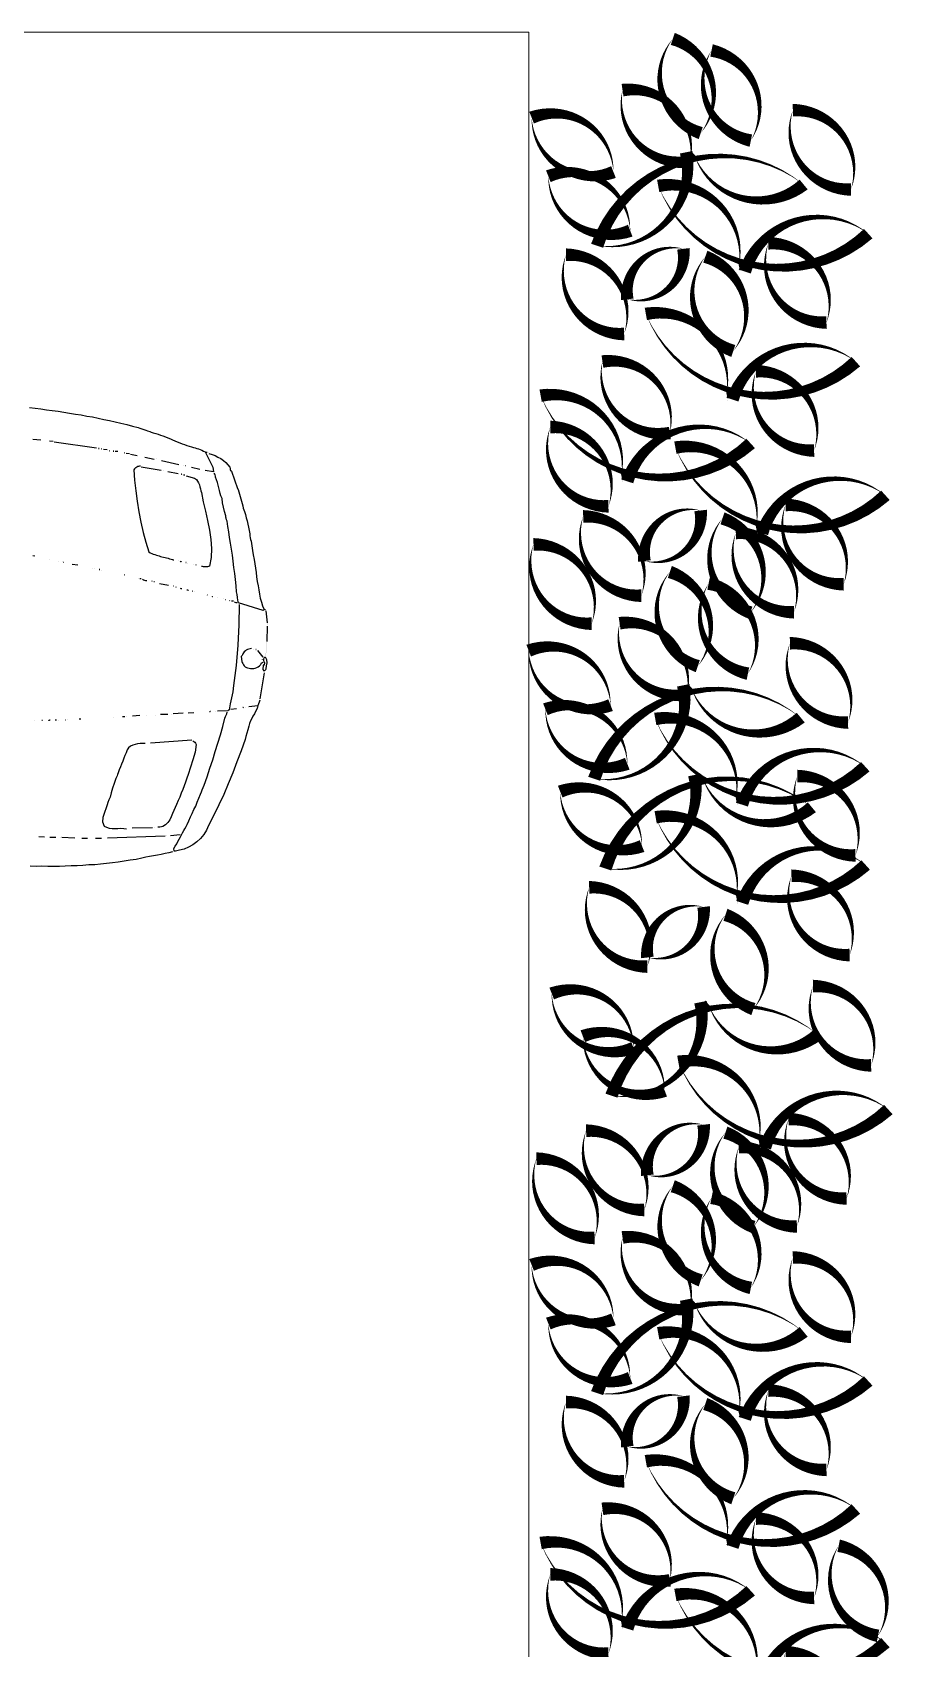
# Model space of a CAD drawing. Header units: metres. Extents: x -45 to 1930, y -347 to 488.
# Drawn here: x 42.44 to 45.85, y 31.89 to 38.28 of the extents above; entities that cross this region are included whole.
import ezdxf

# ---------------------------------------------------------------- set-up
doc = ezdxf.new("R2010")
doc.units = ezdxf.units.M
doc.linetypes.add('ČERCHOVANÁ', pattern=[25.4, 12.7, -6.35, 0, -6.35])
doc.layers.add('OSA', color=7, linetype='ČERCHOVANÁ')
doc.layers.add('zariz.predmety', color=203, linetype='Continuous')

# ---------------------------------------------------------------- blocks, each defined once
blk = doc.blocks.new('BMW8-PUD')
for p, q in [((0.6541, 0.8941), (0.6769, 0.8976)), ((0.6769, 0.8976), (0.6997, 0.9002)), ((0.6997, 0.9002), (0.7232, 0.9037)), ((0.7232, 0.9037), (0.746, 0.9063)), ((0.746, 0.9063), (0.7688, 0.909)), ((0.7688, 0.909), (0.7924, 0.9108)), ((0.7924, 0.9108), (0.8152, 0.9127)), ((0.8152, 0.9127), (0.838, 0.9153)), ((0.838, 0.9153), (0.8607, 0.9171)), ((0.3802, 0.8289), (0.3949, 0.8331)), ((0.3949, 0.8331), (0.4095, 0.8381)), ((0.4095, 0.8381), (0.4241, 0.8432)), ((0.4241, 0.8432), (0.4468, 0.8499)), ((0.4468, 0.8499), (0.4696, 0.8558)), ((0.4696, 0.8558), (0.4931, 0.8617)), ((0.4931, 0.8617), (0.5159, 0.8676)), ((0.5159, 0.8676), (0.5387, 0.8727)), ((0.5387, 0.8727), (0.5614, 0.877)), ((0.5614, 0.877), (0.585, 0.8821)), ((0.585, 0.8821), (0.6078, 0.8864)), ((0.6078, 0.8864), (0.6305, 0.8898)), ((0.6305, 0.8898), (0.6541, 0.8941)), ((0.2139, 0.7582), (0.2285, 0.7714)), ((0.2285, 0.7714), (0.2447, 0.7821)), ((0.2447, 0.7821), (0.2617, 0.7912)), ((0.2617, 0.7912), (0.2795, 0.7979)), ((0.2795, 0.7979), (0.2852, 0.7996)), ((0.2852, 0.7996), (0.2901, 0.8012)), ((0.2928, 0.7736), (0.2888, 0.7638)), ((0.2901, 0.8012), (0.295, 0.8021)), ((0.2984, 0.7834), (0.2928, 0.7736)), ((0.295, 0.8021), (0.2999, 0.8038)), ((0.3024, 0.7932), (0.2984, 0.7834)), ((0.2999, 0.8038), (0.3024, 0.7932)), ((0.3063, 0.8063), (0.3201, 0.8121)), ((0.3201, 0.8121), (0.3347, 0.8163)), ((0.3347, 0.8163), (0.3502, 0.8213)), ((0.3411, 0.7471), (0.5672, 0.7777)), ((0.3502, 0.8213), (0.3648, 0.8247)), ((0.3648, 0.8247), (0.3802, 0.8289)), ((0.5916, 0.7803), (0.6144, 0.783)), ((0.6461, 0.7857), (0.6689, 0.7876)), ((0.6958, 0.7894), (0.7471, 0.7915)), ((0.7536, 0.794), (0.7536, 0.794)), ((0.7707, 0.7942), (0.7951, 0.7968)), ((0.8154, 0.797), (0.8382, 0.7972)), ((0.1746, 0.6895), (0.181, 0.709)), ((0.181, 0.709), (0.1898, 0.727)), ((0.1898, 0.727), (0.2011, 0.7434)), ((0.2011, 0.7434), (0.2139, 0.7582)), ((0.2665, 0.7106), (0.2625, 0.7016)), ((0.2697, 0.7188), (0.2665, 0.7106)), ((0.2737, 0.7278), (0.2697, 0.7188)), ((0.2769, 0.736), (0.2737, 0.7278)), ((0.2808, 0.745), (0.2769, 0.736)), ((0.2848, 0.754), (0.2808, 0.745)), ((0.2825, 0.7368), (0.3199, 0.7437)), ((0.2888, 0.7638), (0.2848, 0.754)), ((0.3346, 0.7455), (0.3346, 0.7455)), ((0.3439, 0.7024), (0.3536, 0.7106)), ((0.3536, 0.7106), (0.3593, 0.7123)), ((0.3593, 0.7123), (0.365, 0.714)), ((0.365, 0.714), (0.3699, 0.7148)), ((0.3699, 0.7148), (0.3739, 0.7148)), ((0.3878, 0.7174), (0.3878, 0.7174)), ((0.3943, 0.7199), (0.474, 0.728)), ((0.5074, 0.7324), (0.4959, 0.7331)), ((0.5187, 0.7333), (0.5074, 0.7324)), ((0.5301, 0.735), (0.5187, 0.7333)), ((0.5415, 0.7367), (0.5301, 0.735)), ((0.5529, 0.7376), (0.5415, 0.7367)), ((0.5643, 0.7369), (0.5529, 0.7376)), ((0.5749, 0.7346), (0.5643, 0.7369)), ((0.5855, 0.7306), (0.5749, 0.7346)), ((0.593, 0.7152), (0.5855, 0.7306)), ((0.5932, 0.6973), (0.593, 0.7152)), ((0.1412, 0.6045), (0.1571, 0.6469)), ((0.1571, 0.6469), (0.1746, 0.6895)), ((0.2434, 0.6477), (0.2379, 0.6322)), ((0.249, 0.6624), (0.2434, 0.6477)), ((0.2538, 0.6779), (0.249, 0.6624)), ((0.2593, 0.6935), (0.2538, 0.6779)), ((0.2625, 0.7016), (0.2593, 0.6935)), ((0.3128, 0.6304), (0.3168, 0.6427)), ((0.3168, 0.6427), (0.3207, 0.6557)), ((0.3207, 0.6557), (0.3247, 0.6688)), ((0.3247, 0.6688), (0.3295, 0.6811)), ((0.3295, 0.6811), (0.3359, 0.6925)), ((0.3359, 0.6925), (0.3439, 0.7024)), ((0.579, 0.6369), (0.5814, 0.6467)), ((0.5814, 0.6467), (0.5838, 0.6581)), ((0.5838, 0.6581), (0.5885, 0.6777)), ((0.5885, 0.6777), (0.5932, 0.6973)), ((0.1261, 0.5611), (0.1412, 0.6045)), ((0.2228, 0.5856), (0.2181, 0.5685)), ((0.2276, 0.6012), (0.2228, 0.5856)), ((0.2323, 0.6175), (0.2276, 0.6012)), ((0.2379, 0.6322), (0.2323, 0.6175)), ((0.2946, 0.5724), (0.2985, 0.588)), ((0.2985, 0.588), (0.3033, 0.6026)), ((0.3033, 0.6026), (0.308, 0.6182)), ((0.308, 0.6182), (0.3128, 0.6304)), ((0.5618, 0.5594), (0.5666, 0.579)), ((0.5666, 0.579), (0.5705, 0.5969)), ((0.5705, 0.5969), (0.5727, 0.6148)), ((0.5727, 0.6148), (0.5767, 0.6263)), ((0.5767, 0.6263), (0.579, 0.6369)), ((0.0992, 0.473), (0.1127, 0.5171)), ((0.1127, 0.5171), (0.1261, 0.5611)), ((0.207, 0.5325), (0.1984, 0.4983)), ((0.2102, 0.5416), (0.207, 0.5325)), ((0.2125, 0.5505), (0.2102, 0.5416)), ((0.2149, 0.5595), (0.2125, 0.5505)), ((0.2181, 0.5685), (0.2149, 0.5595)), ((0.278, 0.5112), (0.282, 0.5267)), ((0.282, 0.5267), (0.2859, 0.5422)), ((0.2859, 0.5422), (0.2898, 0.5569)), ((0.2898, 0.5569), (0.2946, 0.5724)), ((0.5469, 0.5038), (0.55, 0.5161)), ((0.55, 0.5161), (0.5516, 0.5226)), ((0.5516, 0.5226), (0.5532, 0.5284)), ((0.5532, 0.5284), (0.5547, 0.5341)), ((0.5547, 0.5341), (0.5571, 0.5398)), ((0.5571, 0.5398), (0.5618, 0.5594)), ((0.0866, 0.428), (0.0992, 0.473)), ((0.1905, 0.4632), (0.1827, 0.4289)), ((0.1984, 0.4983), (0.1905, 0.4632)), ((0.2608, 0.4361), (0.2679, 0.4663)), ((0.2679, 0.4663), (0.2741, 0.4957)), ((0.2741, 0.4957), (0.278, 0.5112)), ((0.5303, 0.4451), (0.5335, 0.4565)), ((0.5335, 0.4565), (0.5366, 0.4688)), ((0.5366, 0.4688), (0.5398, 0.4802)), ((0.5398, 0.4802), (0.5429, 0.4916)), ((0.5429, 0.4916), (0.5469, 0.5038)), ((0.0748, 0.3832), (0.0866, 0.428)), ((0.1757, 0.3955), (0.1687, 0.3612)), ((0.1827, 0.4289), (0.1757, 0.3955)), ((0.254, 0.375), (0.2554, 0.4059)), ((0.2554, 0.4059), (0.2608, 0.4361)), ((0.2721, 0.3597), (0.4347, 0.3864)), ((0.4551, 0.3898), (0.464, 0.3915)), ((0.464, 0.3915), (0.4746, 0.3925)), ((0.4746, 0.3925), (0.4843, 0.395)), ((0.4843, 0.395), (0.4941, 0.3975)), ((0.4941, 0.3975), (0.503, 0.4009)), ((0.503, 0.4009), (0.5111, 0.4066)), ((0.5111, 0.4066), (0.5184, 0.4132)), ((0.5184, 0.4132), (0.5232, 0.4214)), ((0.5232, 0.4214), (0.5263, 0.4336)), ((0.5263, 0.4336), (0.5303, 0.4451)), ((0.0591, 0.3114), (0.0615, 0.3244)), ((0.0615, 0.3244), (0.063, 0.3374)), ((0.063, 0.3374), (0.0748, 0.3832)), ((0.1616, 0.3278), (0.1562, 0.2943)), ((0.1687, 0.3612), (0.1616, 0.3278)), ((0.2565, 0.3701), (0.254, 0.375)), ((0.2598, 0.3661), (0.2565, 0.3701)), ((0.2639, 0.3637), (0.2598, 0.3661)), ((0.268, 0.3613), (0.2639, 0.3637)), ((0.7196, 0.3189), (0.7212, 0.3197)), ((0.7212, 0.3197), (0.722, 0.3198)), ((0.722, 0.3198), (0.7236, 0.3198)), ((0.7692, 0.3259), (0.7692, 0.3259)), ((0.7773, 0.3284), (0.7773, 0.3284)), ((0.7773, 0.3284), (0.7781, 0.3284)), ((0.7781, 0.3284), (0.7789, 0.3284)), ((0.7789, 0.3284), (0.7789, 0.3284)), ((0.8041, 0.3311), (0.8041, 0.3311)), ((0.8123, 0.332), (0.8131, 0.332)), ((0.8131, 0.332), (0.8147, 0.332)), ((0.8147, 0.332), (0.8163, 0.332)), ((0.8163, 0.332), (0.818, 0.332)), ((0.8383, 0.3346), (0.8399, 0.3347)), ((0.8399, 0.3347), (0.8408, 0.3355)), ((0.8408, 0.3355), (0.8424, 0.3355)), ((0.8424, 0.3355), (0.844, 0.3355)), ((0.8684, 0.339), (0.8684, 0.339)), ((0.8684, 0.339), (0.87, 0.339)), ((0.87, 0.339), (0.8708, 0.339)), ((0.8708, 0.339), (0.8708, 0.339)), ((0.9009, 0.3434), (0.9009, 0.3434)), ((0.045, 0.2518), (0.049, 0.2616)), ((0.049, 0.2616), (0.0522, 0.2722)), ((0.0522, 0.2722), (0.0537, 0.2836)), ((0.0537, 0.2836), (0.056, 0.2975)), ((0.056, 0.2975), (0.0591, 0.3114)), ((0.1508, 0.2609), (0.1492, 0.2535)), ((0.1562, 0.2943), (0.1508, 0.2609)), ((0.317, 0.2567), (0.356, 0.2635)), ((0.3625, 0.266), (0.3625, 0.266)), ((0.3764, 0.267), (0.4056, 0.2705)), ((0.4268, 0.2748), (0.4268, 0.2748)), ((0.4609, 0.2783), (0.4609, 0.2783)), ((0.4869, 0.2826), (0.5146, 0.2878)), ((0.5374, 0.2912), (0.5374, 0.2912)), ((0.5455, 0.2937), (0.5536, 0.2938)), ((0.5886, 0.2998), (0.5886, 0.2998)), ((0.7179, 0.3189), (0.7196, 0.3189)), ((0.0197, 0.1766), (0.0252, 0.1995)), ((0.0252, 0.1995), (0.0601, 0.2063)), ((0.0259, 0.2027), (0.0283, 0.2134)), ((0.0283, 0.2134), (0.0322, 0.2231)), ((0.0322, 0.2231), (0.0362, 0.2329)), ((0.0362, 0.2329), (0.041, 0.242)), ((0.041, 0.242), (0.045, 0.2518)), ((0.0747, 0.2097), (0.0747, 0.2097)), ((0.0812, 0.2122), (0.0829, 0.2122)), ((0.0812, 0.2122), (0.0812, 0.2122)), ((0.0829, 0.2122), (0.0837, 0.2122)), ((0.0837, 0.2122), (0.0837, 0.2122)), ((0.108, 0.2197), (0.1308, 0.224)), ((0.132, 0.1776), (0.1351, 0.2021)), ((0.1351, 0.2021), (0.1365, 0.2265)), ((0.1365, 0.2265), (0.1381, 0.2274)), ((0.1381, 0.2274), (0.1389, 0.2282)), ((0.1389, 0.2282), (0.1405, 0.229)), ((0.1405, 0.229), (0.1413, 0.2307)), ((0.1413, 0.2307), (0.182, 0.2351)), ((0.1453, 0.2421), (0.1445, 0.2364)), ((0.1469, 0.2478), (0.1453, 0.2421)), ((0.1492, 0.2535), (0.1469, 0.2478)), ((0.1885, 0.2368), (0.1885, 0.2368)), ((0.2097, 0.2394), (0.2105, 0.2394)), ((0.2105, 0.2394), (0.2113, 0.2402)), ((0.2113, 0.2402), (0.2121, 0.2411)), ((0.2121, 0.2411), (0.2137, 0.2411)), ((0.2747, 0.2506), (0.2966, 0.254)), ((0.0133, 0.0674), (0.0197, 0.1709)), ((0.1259, 0.0489), (0.1292, 0.1288)), ((0.1292, 0.1288), (0.1298, 0.1532)), ((0.1298, 0.1532), (0.132, 0.1776)), ((0.0062, 0.0389), (0.0055, 0.0267)), ((0.0055, 0.0267), (0.0073, 0.0153)), ((0.0077, 0.0535), (0.0061, 0.0503)), ((0.0061, 0.0503), (0.0062, 0.0389)), ((0.0073, 0.0153), (0.0131, 0.0055)), ((0.0101, 0.0568), (0.0077, 0.0535)), ((0.0126, 0.0585), (0.0101, 0.0568)), ((0.0158, 0.0593), (0.0126, 0.0585)), ((0.0131, 0.0055), (0.0131, 0.0055)), ((0.0131, 0.0055), (0.0139, 0.0055)), ((0.0133, 0.0626), (0.0133, 0.0626)), ((0.0139, 0.0055), (0.0155, 0.0064)), ((0.0139, 0.0055), (0.0139, 0.0055)), ((0.0139, 0.0055), (0.0139, 0.0055)), ((0.0155, 0.0064), (0.0171, 0.0072)), ((0.0191, 0.0545), (0.0158, 0.0593)), ((0.0161, 0.0284), (0.016, 0.0373)), ((0.016, 0.0373), (0.0168, 0.0373)), ((0.0186, 0.0235), (0.0161, 0.0284)), ((0.0168, 0.0373), (0.0176, 0.0373)), ((0.0171, 0.0072), (0.0179, 0.0072)), ((0.0176, 0.0373), (0.0184, 0.0373)), ((0.0179, 0.0072), (0.0195, 0.008)), ((0.0184, 0.0373), (0.0193, 0.0374)), ((0.0202, 0.0186), (0.0186, 0.0235)), ((0.02, 0.0488), (0.0191, 0.0545)), ((0.0193, 0.0374), (0.02, 0.0431)), ((0.0195, 0.008), (0.0203, 0.0137)), ((0.02, 0.0431), (0.02, 0.0488)), ((0.0203, 0.0137), (0.0202, 0.0186)), ((0.0234, 0.0276), (0.0218, 0.026)), ((0.0251, 0.0284), (0.0234, 0.0276)), ((0.0475, -0.0186), (0.0244, 0.0056)), ((0.0267, 0.0293), (0.0251, 0.0284)), ((0.0252, 0.0162), (0.0252, 0.0162)), ((0.0252, 0.0162), (0.0252, 0.0162)), ((0.0252, 0.0162), (0.0252, 0.0154)), ((0.0252, 0.0154), (0.0252, 0.0162)), ((0.0252, 0.0162), (0.0252, 0.0162)), ((0.0252, 0.0162), (0.0252, 0.0162)), ((0.0252, 0.0154), (0.0252, 0.0154)), ((0.0252, 0.0154), (0.0252, 0.0154)), ((0.0275, 0.0301), (0.0267, 0.0293)), ((0.0283, 0.0317), (0.0275, 0.0301)), ((0.0291, 0.0342), (0.0283, 0.0326)), ((0.0283, 0.0326), (0.0283, 0.0317)), ((0.0307, 0.0367), (0.0291, 0.0342)), ((0.0347, 0.0416), (0.0307, 0.0367)), ((0.0395, 0.0457), (0.0347, 0.0416)), ((0.0444, 0.049), (0.0395, 0.0457)), ((0.0501, 0.0523), (0.0444, 0.049)), ((0.055, 0.054), (0.0501, 0.0523)), ((0.0615, 0.0548), (0.055, 0.054)), ((0.0679, 0.0557), (0.0615, 0.0548)), ((0.0745, 0.055), (0.0679, 0.0557)), ((0.0802, 0.0542), (0.0745, 0.055)), ((0.0851, 0.0526), (0.0802, 0.0542)), ((0.09, 0.0502), (0.0851, 0.0526)), ((0.0941, 0.047), (0.09, 0.0502)), ((0.0974, 0.0429), (0.0941, 0.047)), ((0.1007, 0.0389), (0.0974, 0.0429)), ((0.1032, 0.0348), (0.1007, 0.0389)), ((0.1056, 0.0308), (0.1032, 0.0348)), ((0.1043, -0.0001), (0.1051, 0.0039)), ((0.1051, 0.0039), (0.1067, 0.0072)), ((0.1099, 0.0121), (0.1056, 0.0308)), ((0.1067, 0.0072), (0.1083, 0.0097)), ((0.1083, 0.0097), (0.1099, 0.0121)), ((0.1266, -0.0317), (0.1259, 0.0489)), ((0.0131, -0.001), (0.0131, -0.001)), ((0.0131, -0.0042), (0.0131, -0.0042)), ((0.0132, -0.0091), (0.0132, -0.0091)), ((0.0132, -0.0124), (0.0132, -0.0124)), ((0.0132, -0.0164), (0.0132, -0.0164)), ((0.0133, -0.0214), (0.0133, -0.0214)), ((0.0133, -0.0246), (0.0133, -0.0246)), ((0.0134, -0.0295), (0.0134, -0.0295)), ((0.0134, -0.0327), (0.0134, -0.0327)), ((0.0134, -0.0368), (0.0134, -0.0368)), ((0.0135, -0.0417), (0.0135, -0.0417)), ((0.0135, -0.0449), (0.0135, -0.0449)), ((0.0135, -0.0498), (0.0135, -0.0498)), ((0.0136, -0.0531), (0.0136, -0.0531)), ((0.019, -0.1182), (0.0144, -0.0572)), ((0.0548, -0.0218), (0.054, -0.0218)), ((0.054, -0.0218), (0.054, -0.0218)), ((0.054, -0.0218), (0.054, -0.0218)), ((0.054, -0.0218), (0.0548, -0.0218)), ((0.0548, -0.0218), (0.0548, -0.0218)), ((0.0548, -0.0218), (0.0548, -0.0218)), ((0.0548, -0.0218), (0.0548, -0.0218)), ((0.0548, -0.0218), (0.0548, -0.0218)), ((0.0621, -0.0217), (0.0621, -0.0217)), ((0.0719, -0.0241), (0.0776, -0.0224)), ((0.0776, -0.0224), (0.0825, -0.0207)), ((0.0825, -0.0207), (0.0874, -0.0182)), ((0.0874, -0.0182), (0.0922, -0.0157)), ((0.0922, -0.0157), (0.0955, -0.0124)), ((0.0955, -0.0124), (0.0995, -0.0083)), ((0.0995, -0.0083), (0.1019, -0.0042)), ((0.1019, -0.0042), (0.1043, -0.0001)), ((0.1305, -0.1123), (0.1266, -0.0317)), ((0.0191, -0.1231), (0.0191, -0.1231)), ((0.0191, -0.1263), (0.0191, -0.1263)), ((0.1378, -0.1929), (0.1305, -0.1123)), ((0.0301, -0.1775), (0.02, -0.1312)), ((0.0318, -0.1816), (0.0318, -0.1816)), ((0.0318, -0.1816), (0.0326, -0.1816)), ((0.0326, -0.1816), (0.0327, -0.1824)), ((0.0327, -0.1824), (0.0327, -0.1824)), ((0.0375, -0.1807), (0.0391, -0.1799)), ((0.0375, -0.1815), (0.0375, -0.1807)), ((0.045, -0.1953), (0.0375, -0.1815)), ((0.0391, -0.1799), (0.0399, -0.1791)), ((0.0399, -0.1791), (0.0408, -0.1783)), ((0.0408, -0.1783), (0.1403, -0.1985)), ((0.0508, -0.2099), (0.045, -0.1953)), ((0.0566, -0.2253), (0.0508, -0.2099)), ((0.0617, -0.2408), (0.0566, -0.2253)), ((0.0659, -0.257), (0.0617, -0.2408)), ((0.1403, -0.1985), (0.1436, -0.2091)), ((0.1436, -0.2091), (0.147, -0.2197)), ((0.1484, -0.1993), (0.146, -0.2001)), ((0.147, -0.2197), (0.1495, -0.231)), ((0.1517, -0.1993), (0.1484, -0.1993)), ((0.1495, -0.231), (0.1521, -0.2416)), ((0.155, -0.2), (0.1517, -0.1993)), ((0.1521, -0.2416), (0.1564, -0.2652)), ((0.1566, -0.2009), (0.155, -0.2)), ((0.1607, -0.2033), (0.1688, -0.2032)), ((0.1762, -0.2039), (0.1753, -0.2039)), ((0.1753, -0.2039), (0.1753, -0.2039)), ((0.1753, -0.2039), (0.1753, -0.2039)), ((0.1753, -0.2039), (0.1762, -0.2039)), ((0.177, -0.2039), (0.1762, -0.2039)), ((0.1762, -0.2039), (0.177, -0.2039)), ((0.177, -0.2039), (0.177, -0.2039)), ((0.177, -0.2039), (0.177, -0.2039)), ((0.1917, -0.2062), (0.1917, -0.2062)), ((0.1917, -0.2062), (0.1925, -0.2062)), ((0.1925, -0.2062), (0.1933, -0.2062)), ((0.1933, -0.2062), (0.1933, -0.2062)), ((0.2014, -0.2086), (0.2006, -0.2086)), ((0.2006, -0.2086), (0.2006, -0.2086)), ((0.2006, -0.2086), (0.2006, -0.2086)), ((0.2006, -0.2086), (0.2014, -0.2086)), ((0.2014, -0.2086), (0.2014, -0.2086)), ((0.2014, -0.2086), (0.2014, -0.2086)), ((0.2014, -0.2086), (0.2014, -0.2086)), ((0.2014, -0.2086), (0.2014, -0.2086)), ((0.2243, -0.2125), (0.2235, -0.2125)), ((0.2235, -0.2125), (0.2235, -0.2125)), ((0.2235, -0.2125), (0.2235, -0.2125)), ((0.2235, -0.2125), (0.2243, -0.2125)), ((0.2243, -0.2125), (0.2243, -0.2125)), ((0.2243, -0.2125), (0.2243, -0.2125)), ((0.2243, -0.2125), (0.2243, -0.2125)), ((0.2243, -0.2125), (0.2243, -0.2125)), ((0.2463, -0.2139), (0.2447, -0.2139)), ((0.2447, -0.2139), (0.2447, -0.2139)), ((0.2471, -0.2147), (0.2463, -0.2139)), ((0.2471, -0.2147), (0.2471, -0.2147)), ((0.2667, -0.2178), (0.2651, -0.2178)), ((0.2651, -0.2178), (0.2651, -0.2178)), ((0.2651, -0.2178), (0.2651, -0.2178)), ((0.2651, -0.2178), (0.2667, -0.2178)), ((0.2675, -0.2178), (0.2667, -0.2178)), ((0.2667, -0.2178), (0.2675, -0.2178)), ((0.2675, -0.2178), (0.2675, -0.2178)), ((0.2675, -0.2178), (0.2675, -0.2178)), ((0.3181, -0.2255), (0.3181, -0.2255)), ((0.3262, -0.2278), (0.3254, -0.2278)), ((0.3254, -0.2278), (0.3254, -0.2278)), ((0.3254, -0.2278), (0.3254, -0.2278)), ((0.3254, -0.2278), (0.3262, -0.2278)), ((0.3262, -0.2278), (0.3262, -0.2278)), ((0.3262, -0.2278), (0.3262, -0.2278)), ((0.3262, -0.2278), (0.3262, -0.2278)), ((0.3262, -0.2278), (0.3262, -0.2278)), ((0.3442, -0.2301), (0.3417, -0.2301)), ((0.3458, -0.2301), (0.3442, -0.2301)), ((0.3474, -0.2301), (0.3458, -0.2301)), ((0.3491, -0.2301), (0.3474, -0.2301)), ((0.3711, -0.2331), (0.3694, -0.2331)), ((0.3727, -0.2331), (0.3711, -0.2331)), ((0.3735, -0.2339), (0.3727, -0.2331)), ((0.3752, -0.2339), (0.3735, -0.2339)), ((0.3931, -0.237), (0.3923, -0.237)), ((0.3923, -0.237), (0.3923, -0.237)), ((0.3923, -0.237), (0.3923, -0.237)), ((0.3923, -0.237), (0.3931, -0.237)), ((0.3931, -0.237), (0.3931, -0.237)), ((0.3931, -0.237), (0.3931, -0.237)), ((0.3931, -0.237), (0.3931, -0.237)), ((0.3931, -0.237), (0.3931, -0.237)), ((0.4013, -0.2394), (0.4013, -0.2394)), ((0.4013, -0.2394), (0.4021, -0.2394)), ((0.4021, -0.2394), (0.4029, -0.2393)), ((0.4029, -0.2393), (0.4029, -0.2393)), ((0.4583, -0.2454), (0.4233, -0.2416)), ((0.4787, -0.2492), (0.4787, -0.2492)), ((0.4787, -0.2492), (0.4804, -0.2492)), ((0.4804, -0.2492), (0.4812, -0.2492)), ((0.4812, -0.2492), (0.4812, -0.2492)), ((0.4893, -0.2508), (0.4885, -0.2508)), ((0.4885, -0.2508), (0.4885, -0.2508)), ((0.4885, -0.2508), (0.4885, -0.2508)), ((0.4885, -0.2508), (0.4893, -0.2508)), ((0.4893, -0.2508), (0.4893, -0.2508)), ((0.4893, -0.2508), (0.4893, -0.2508)), ((0.4893, -0.2508), (0.4893, -0.2508)), ((0.4893, -0.2508), (0.4893, -0.2508)), ((0.5146, -0.2522), (0.5097, -0.2522)), ((0.5195, -0.2521), (0.5146, -0.2522)), ((0.5235, -0.2529), (0.5195, -0.2521)), ((0.5276, -0.2553), (0.5235, -0.2529)), ((0.0701, -0.2733), (0.0659, -0.257)), ((0.0752, -0.2903), (0.0701, -0.2733)), ((0.0794, -0.3082), (0.0752, -0.2903)), ((0.0828, -0.3245), (0.0794, -0.3082)), ((0.1564, -0.2652), (0.1615, -0.2896)), ((0.1615, -0.2896), (0.1666, -0.3131)), ((0.1666, -0.3131), (0.1717, -0.3367)), ((0.5325, -0.2561), (0.5333, -0.2561)), ((0.5333, -0.2561), (0.535, -0.2561)), ((0.535, -0.2561), (0.5366, -0.2561)), ((0.5366, -0.2561), (0.5382, -0.256)), ((0.5456, -0.2584), (0.5448, -0.2584)), ((0.5448, -0.2584), (0.5448, -0.2584)), ((0.5448, -0.2584), (0.5448, -0.2584)), ((0.5448, -0.2584), (0.5456, -0.2584)), ((0.5456, -0.2584), (0.5456, -0.2584)), ((0.5456, -0.2584), (0.5456, -0.2584)), ((0.5456, -0.2584), (0.5456, -0.2584)), ((0.5456, -0.2584), (0.5456, -0.2584)), ((0.601, -0.2661), (0.6002, -0.2661)), ((0.6002, -0.2661), (0.6002, -0.2661)), ((0.6002, -0.2661), (0.6002, -0.2661)), ((0.6002, -0.2661), (0.601, -0.2661)), ((0.601, -0.2661), (0.601, -0.2661)), ((0.601, -0.2661), (0.601, -0.2661)), ((0.601, -0.2661), (0.601, -0.2661)), ((0.601, -0.2661), (0.601, -0.2661)), ((0.6931, -0.275), (0.6931, -0.275)), ((0.7005, -0.2774), (0.6997, -0.2774)), ((0.6997, -0.2774), (0.6997, -0.2774)), ((0.6997, -0.2774), (0.6997, -0.2774)), ((0.6997, -0.2774), (0.7005, -0.2774)), ((0.7013, -0.2774), (0.7005, -0.2774)), ((0.7005, -0.2774), (0.7013, -0.2774)), ((0.7013, -0.2774), (0.7013, -0.2774)), ((0.7013, -0.2774), (0.7013, -0.2774)), ((0.7217, -0.2796), (0.7217, -0.2796)), ((0.729, -0.2804), (0.7282, -0.2804)), ((0.7282, -0.2804), (0.7282, -0.2804)), ((0.7282, -0.2804), (0.7282, -0.2804)), ((0.7282, -0.2804), (0.729, -0.2804)), ((0.729, -0.2804), (0.729, -0.2804)), ((0.729, -0.2804), (0.729, -0.2804)), ((0.729, -0.2804), (0.729, -0.2804)), ((0.729, -0.2804), (0.729, -0.2804)), ((0.8105, -0.2886), (0.7869, -0.2872)), ((0.8448, -0.2924), (0.844, -0.2924)), ((0.844, -0.2924), (0.844, -0.2924)), ((0.8456, -0.2932), (0.8448, -0.2924)), ((0.8456, -0.2932), (0.8456, -0.2932)), ((0.8497, -0.294), (0.8497, -0.294)), ((0.8651, -0.2938), (0.8651, -0.2938)), ((0.9002, -0.2992), (0.8994, -0.2992)), ((0.8994, -0.2992), (0.8994, -0.2992)), ((0.8994, -0.2992), (0.8994, -0.2992)), ((0.8994, -0.2992), (0.9002, -0.2992)), ((0.9002, -0.2992), (0.9002, -0.2992)), ((0.9002, -0.2992), (0.9002, -0.2992)), ((0.9002, -0.2992), (0.9002, -0.2992)), ((0.9002, -0.2992), (0.9002, -0.2992)), ((0.9605, -0.306), (0.9679, -0.3059)), ((0.087, -0.3415), (0.0828, -0.3245)), ((0.0912, -0.3586), (0.087, -0.3415)), ((0.0955, -0.3757), (0.0912, -0.3586)), ((0.1005, -0.3935), (0.0955, -0.3757)), ((0.1717, -0.3367), (0.1776, -0.3603)), ((0.1776, -0.3603), (0.1827, -0.3839)), ((0.2656, -0.3668), (0.2686, -0.3326)), ((0.2675, -0.4018), (0.2656, -0.3668)), ((0.2686, -0.3326), (0.2726, -0.3309)), ((0.2726, -0.3309), (0.2758, -0.3293)), ((0.2758, -0.3293), (0.2799, -0.3284)), ((0.2799, -0.3284), (0.284, -0.3276)), ((0.284, -0.3276), (0.2881, -0.3275)), ((0.2881, -0.3275), (0.2921, -0.3275)), ((0.2921, -0.3275), (0.2962, -0.3282)), ((0.2962, -0.3282), (0.3003, -0.3282)), ((0.3223, -0.3321), (0.3215, -0.3321)), ((0.3215, -0.3321), (0.3215, -0.3321)), ((0.3215, -0.3321), (0.3215, -0.3321)), ((0.3215, -0.3321), (0.3223, -0.3321)), ((0.3223, -0.3321), (0.3223, -0.3321)), ((0.3223, -0.3321), (0.3223, -0.3321)), ((0.3223, -0.3321), (0.3223, -0.3321)), ((0.3223, -0.3321), (0.3223, -0.3321)), ((0.3304, -0.3336), (0.3304, -0.3336)), ((0.3557, -0.3351), (0.3557, -0.3351)), ((0.363, -0.3374), (0.3622, -0.3374)), ((0.3622, -0.3374), (0.3622, -0.3374)), ((0.3622, -0.3374), (0.3622, -0.3374)), ((0.3622, -0.3374), (0.363, -0.3374)), ((0.363, -0.3374), (0.363, -0.3374)), ((0.363, -0.3374), (0.363, -0.3374)), ((0.363, -0.3374), (0.363, -0.3374)), ((0.363, -0.3374), (0.363, -0.3374)), ((0.3818, -0.3397), (0.3802, -0.3389)), ((0.3834, -0.3397), (0.3818, -0.3397)), ((0.3843, -0.3397), (0.3834, -0.3397)), ((0.3859, -0.3405), (0.3843, -0.3397)), ((0.3908, -0.3412), (0.3908, -0.3412)), ((0.4128, -0.3435), (0.412, -0.3435)), ((0.4136, -0.3435), (0.4128, -0.3435)), ((0.4152, -0.3435), (0.4136, -0.3435)), ((0.4169, -0.3443), (0.4152, -0.3435)), ((0.4226, -0.345), (0.4169, -0.3443)), ((0.4283, -0.3458), (0.4226, -0.345)), ((0.4348, -0.3474), (0.4283, -0.3458)), ((0.4405, -0.3481), (0.4348, -0.3474)), ((0.447, -0.3489), (0.4405, -0.3481)), ((0.4527, -0.3497), (0.447, -0.3489)), ((0.4593, -0.3504), (0.4527, -0.3497)), ((0.465, -0.3512), (0.4593, -0.3504)), ((0.4707, -0.3536), (0.465, -0.3512)), ((0.4764, -0.3552), (0.4707, -0.3536)), ((0.4821, -0.3559), (0.4764, -0.3552)), ((0.4886, -0.3575), (0.4821, -0.3559)), ((0.4943, -0.3582), (0.4886, -0.3575)), ((0.5009, -0.3598), (0.4943, -0.3582)), ((0.5066, -0.3622), (0.5009, -0.3598)), ((0.5132, -0.3654), (0.5066, -0.3622)), ((0.5281, -0.4019), (0.5132, -0.3654)), ((0.1055, -0.4106), (0.1005, -0.3935)), ((0.1098, -0.4285), (0.1055, -0.4106)), ((0.114, -0.4456), (0.1098, -0.4285)), ((0.1173, -0.452), (0.114, -0.4456)), ((0.1827, -0.3839), (0.1886, -0.4074)), ((0.1886, -0.4074), (0.1945, -0.4302)), ((0.1945, -0.4302), (0.2004, -0.4521)), ((0.2736, -0.4376), (0.2675, -0.4018)), ((0.2828, -0.4742), (0.2736, -0.4376)), ((0.5423, -0.4401), (0.5281, -0.4019)), ((0.5557, -0.479), (0.5423, -0.4401)), ((0.119, -0.4594), (0.1173, -0.452)), ((0.1207, -0.4666), (0.119, -0.4594)), ((0.1224, -0.474), (0.1207, -0.4666)), ((0.1258, -0.487), (0.1224, -0.474)), ((0.13, -0.5), (0.1258, -0.487)), ((0.1333, -0.5121), (0.13, -0.5)), ((0.2004, -0.4521), (0.2055, -0.474)), ((0.2055, -0.474), (0.2114, -0.4952)), ((0.2114, -0.4952), (0.2165, -0.5163)), ((0.2938, -0.5107), (0.2828, -0.4742)), ((0.3055, -0.5473), (0.2938, -0.5107)), ((0.5675, -0.5188), (0.5557, -0.479)), ((0.1375, -0.5243), (0.1333, -0.5121)), ((0.1425, -0.5365), (0.1375, -0.5243)), ((0.1467, -0.5487), (0.1425, -0.5365)), ((0.1517, -0.5609), (0.1467, -0.5487)), ((0.1575, -0.573), (0.1517, -0.5609)), ((0.16, -0.5828), (0.1575, -0.573)), ((0.2165, -0.5163), (0.2189, -0.5211)), ((0.2189, -0.5211), (0.2206, -0.5268)), ((0.2206, -0.5268), (0.2223, -0.5317)), ((0.2223, -0.5317), (0.2239, -0.5366)), ((0.2239, -0.5366), (0.2298, -0.5536)), ((0.2298, -0.5536), (0.2357, -0.5699)), ((0.2357, -0.5699), (0.2415, -0.5861)), ((0.3172, -0.583), (0.3055, -0.5473)), ((0.5784, -0.5603), (0.5675, -0.5188)), ((0.5877, -0.6009), (0.5784, -0.5603)), ((0.1634, -0.5917), (0.16, -0.5828)), ((0.1667, -0.6006), (0.1634, -0.5917)), ((0.1701, -0.6095), (0.1667, -0.6006)), ((0.1742, -0.6176), (0.1701, -0.6095)), ((0.1775, -0.6266), (0.1742, -0.6176)), ((0.1809, -0.6355), (0.1775, -0.6266)), ((0.1842, -0.6444), (0.1809, -0.6355)), ((0.2415, -0.5861), (0.2449, -0.6032)), ((0.2449, -0.6032), (0.2499, -0.6129)), ((0.2499, -0.6129), (0.254, -0.6226)), ((0.254, -0.6226), (0.2574, -0.6332)), ((0.2574, -0.6332), (0.2616, -0.6437)), ((0.3273, -0.6187), (0.3172, -0.583)), ((0.3306, -0.626), (0.3273, -0.6187)), ((0.3331, -0.6333), (0.3306, -0.626)), ((0.3365, -0.6414), (0.3331, -0.6333)), ((0.5963, -0.6424), (0.5877, -0.6009)), ((0.185, -0.6452), (0.1842, -0.6444)), ((0.1867, -0.6469), (0.185, -0.6452)), ((0.1875, -0.6477), (0.1867, -0.6469)), ((0.1883, -0.6485), (0.1875, -0.6477)), ((0.2182, -0.715), (0.1883, -0.6485)), ((0.2616, -0.6437), (0.2649, -0.6543)), ((0.2649, -0.6543), (0.2691, -0.6649)), ((0.2691, -0.6649), (0.2733, -0.6746)), ((0.2733, -0.6746), (0.2782, -0.6843)), ((0.2782, -0.6843), (0.2791, -0.6892)), ((0.2791, -0.6892), (0.2807, -0.6932)), ((0.2807, -0.6932), (0.2824, -0.6965)), ((0.2824, -0.6965), (0.2849, -0.7005)), ((0.339, -0.6487), (0.3365, -0.6414)), ((0.3431, -0.6561), (0.339, -0.6487)), ((0.3473, -0.6625), (0.3431, -0.6561)), ((0.353, -0.6682), (0.3473, -0.6625)), ((0.3604, -0.673), (0.353, -0.6682)), ((0.3946, -0.6792), (0.3604, -0.673)), ((0.3995, -0.6808), (0.4012, -0.6808)), ((0.4012, -0.6808), (0.402, -0.6807)), ((0.402, -0.6807), (0.4036, -0.6807)), ((0.4036, -0.6807), (0.4052, -0.6807)), ((0.4134, -0.6831), (0.4118, -0.6831)), ((0.4118, -0.6831), (0.4118, -0.6831)), ((0.4118, -0.6831), (0.4118, -0.6831)), ((0.4118, -0.6831), (0.4134, -0.6831)), ((0.4142, -0.6831), (0.4134, -0.6831)), ((0.4134, -0.6831), (0.4142, -0.6831)), ((0.4142, -0.6831), (0.4142, -0.6831)), ((0.4142, -0.6831), (0.4142, -0.6831)), ((0.468, -0.6891), (0.4273, -0.6846)), ((0.4851, -0.6898), (0.4851, -0.6898)), ((0.5748, -0.6979), (0.4957, -0.6921)), ((0.5781, -0.6995), (0.5821, -0.6995)), ((0.5821, -0.6995), (0.5854, -0.6978)), ((0.5854, -0.6978), (0.5894, -0.697)), ((0.5894, -0.697), (0.5927, -0.6945)), ((0.5927, -0.6945), (0.5959, -0.692)), ((0.5959, -0.692), (0.5983, -0.6896)), ((0.6032, -0.683), (0.5963, -0.6424)), ((0.5983, -0.6896), (0.6007, -0.6863)), ((0.6007, -0.6863), (0.6032, -0.683)), ((0.219, -0.715), (0.2182, -0.715)), ((0.2207, -0.7158), (0.219, -0.715)), ((0.2215, -0.7166), (0.2207, -0.7158)), ((0.2223, -0.7174), (0.2215, -0.7166)), ((0.2232, -0.7198), (0.2223, -0.7174)), ((0.224, -0.7231), (0.2232, -0.7198)), ((0.2249, -0.7263), (0.224, -0.7231)), ((0.2265, -0.7296), (0.2249, -0.7263)), ((0.2347, -0.7385), (0.2265, -0.7296)), ((0.2438, -0.7465), (0.2347, -0.7385)), ((0.2536, -0.7537), (0.2438, -0.7465)), ((0.2651, -0.7602), (0.2536, -0.7537)), ((0.2765, -0.7649), (0.2651, -0.7602)), ((0.2879, -0.7697), (0.2765, -0.7649)), ((0.2932, -0.7225), (0.289, -0.7046)), ((0.289, -0.7046), (0.3224, -0.7075)), ((0.3288, -0.7808), (0.2932, -0.7225)), ((0.377, -0.7144), (0.3428, -0.7106)), ((0.3999, -0.7182), (0.3999, -0.7182)), ((0.3999, -0.7182), (0.4007, -0.7182)), ((0.4007, -0.7182), (0.4015, -0.7182)), ((0.4015, -0.7182), (0.4015, -0.7182)), ((0.4097, -0.7198), (0.4089, -0.7198)), ((0.4089, -0.7198), (0.4089, -0.7198)), ((0.4089, -0.7198), (0.4089, -0.7198)), ((0.4089, -0.7198), (0.4097, -0.7198)), ((0.4097, -0.7198), (0.4097, -0.7198)), ((0.4097, -0.7198), (0.4097, -0.7198)), ((0.4097, -0.7198), (0.4097, -0.7198)), ((0.4097, -0.7198), (0.4097, -0.7198)), ((0.4969, -0.7296), (0.4276, -0.7213)), ((0.5189, -0.7351), (0.5189, -0.7351)), ((0.5646, -0.7371), (0.5262, -0.7326)), ((0.6216, -0.7431), (0.5955, -0.7401)), ((0.6257, -0.7439), (0.6387, -0.7438)), ((0.6461, -0.7461), (0.6452, -0.7461)), ((0.6452, -0.7461), (0.6461, -0.7461)), ((0.6452, -0.7461), (0.6452, -0.7461)), ((0.6452, -0.7461), (0.6452, -0.7461)), ((0.6461, -0.7461), (0.6461, -0.7461)), ((0.6461, -0.7461), (0.6461, -0.7461)), ((0.6461, -0.7461), (0.6461, -0.7461)), ((0.6461, -0.7461), (0.6461, -0.7461)), ((0.6721, -0.7484), (0.6827, -0.7483)), ((0.6901, -0.749), (0.6893, -0.749)), ((0.6893, -0.749), (0.6893, -0.749)), ((0.6893, -0.749), (0.6893, -0.749)), ((0.6893, -0.749), (0.6901, -0.749)), ((0.6909, -0.749), (0.6901, -0.749)), ((0.6901, -0.749), (0.6909, -0.749)), ((0.6909, -0.749), (0.6909, -0.749)), ((0.6909, -0.749), (0.6909, -0.749)), ((0.7072, -0.7489), (0.7064, -0.7489)), ((0.7064, -0.7489), (0.7064, -0.7489)), ((0.7064, -0.7489), (0.7064, -0.7489)), ((0.7064, -0.7489), (0.7072, -0.7489)), ((0.7072, -0.7489), (0.7072, -0.7489)), ((0.7072, -0.7489), (0.7072, -0.7489)), ((0.7072, -0.7489), (0.7072, -0.7489)), ((0.7072, -0.7489), (0.7072, -0.7489)), ((0.7153, -0.7512), (0.73, -0.7511)), ((0.7382, -0.7535), (0.7374, -0.7535)), ((0.7374, -0.7535), (0.7374, -0.7535)), ((0.7374, -0.7535), (0.7374, -0.7535)), ((0.7374, -0.7535), (0.7382, -0.7535)), ((0.7382, -0.7535), (0.7382, -0.7535)), ((0.7382, -0.7535), (0.7382, -0.7535)), ((0.7382, -0.7535), (0.7382, -0.7535)), ((0.7382, -0.7535), (0.7382, -0.7535)), ((0.7496, -0.7534), (0.7479, -0.7534)), ((0.7479, -0.7534), (0.7479, -0.7534)), ((0.7479, -0.7534), (0.7479, -0.7534)), ((0.7479, -0.7534), (0.7496, -0.7534)), ((0.7504, -0.7533), (0.7496, -0.7534)), ((0.7496, -0.7534), (0.7504, -0.7533)), ((0.7504, -0.7533), (0.7504, -0.7533)), ((0.7504, -0.7533), (0.7504, -0.7533)), ((0.9272, -0.7632), (0.7585, -0.7557)), ((0.9313, -0.764), (0.9451, -0.7638)), ((1.0127, -0.7657), (0.9801, -0.766)), ((0.3002, -0.7729), (0.2879, -0.7697)), ((0.3132, -0.776), (0.3002, -0.7729)), ((0.3165, -0.7784), (0.3165, -0.7784)), ((0.3206, -0.7784), (0.3214, -0.7784)), ((0.3214, -0.7784), (0.3222, -0.7784)), ((0.3222, -0.7784), (0.323, -0.7784)), ((0.323, -0.7784), (0.3247, -0.7784)), ((0.3353, -0.7832), (0.3288, -0.7808)), ((0.3419, -0.7855), (0.3353, -0.7832)), ((0.3492, -0.7879), (0.3419, -0.7855)), ((0.3557, -0.7895), (0.3492, -0.7879)), ((0.3623, -0.7911), (0.3557, -0.7895)), ((0.3696, -0.7926), (0.3623, -0.7911)), ((0.3769, -0.7934), (0.3696, -0.7926)), ((0.3843, -0.7949), (0.3769, -0.7934)), ((0.3941, -0.7965), (0.3843, -0.7949)), ((0.4039, -0.7988), (0.3941, -0.7965)), ((0.4128, -0.8012), (0.4039, -0.7988)), ((0.4226, -0.8035), (0.4128, -0.8012)), ((0.4324, -0.8067), (0.4226, -0.8035)), ((0.4422, -0.8099), (0.4324, -0.8067)), ((0.452, -0.8122), (0.4422, -0.8099)), ((0.4618, -0.8154), (0.452, -0.8122)), ((0.4708, -0.8186), (0.4618, -0.8154)), ((0.4806, -0.8218), (0.4708, -0.8186)), ((0.4904, -0.8241), (0.4806, -0.8218)), ((0.501, -0.8273), (0.4904, -0.8241)), ((0.5108, -0.8296), (0.501, -0.8273)), ((0.5206, -0.832), (0.5108, -0.8296)), ((0.5304, -0.8335), (0.5206, -0.832)), ((0.541, -0.8351), (0.5304, -0.8335)), ((0.5483, -0.8374), (0.541, -0.8351)), ((0.5549, -0.8398), (0.5483, -0.8374)), ((0.5631, -0.8414), (0.5549, -0.8398)), ((0.5704, -0.8429), (0.5631, -0.8414)), ((0.5785, -0.8453), (0.5704, -0.8429)), ((0.5867, -0.8469), (0.5785, -0.8453)), ((0.5949, -0.8484), (0.5867, -0.8469)), ((0.6022, -0.8508), (0.5949, -0.8484)), ((0.6251, -0.8547), (0.6022, -0.8508)), ((0.6479, -0.8585), (0.6251, -0.8547)), ((0.6715, -0.8616), (0.6479, -0.8585)), ((0.6944, -0.8646), (0.6715, -0.8616)), ((0.7172, -0.8677), (0.6944, -0.8646)), ((0.74, -0.8699), (0.7172, -0.8677)), ((0.7628, -0.873), (0.74, -0.8699)), ((0.7857, -0.8752), (0.7628, -0.873)), ((0.8085, -0.8766), (0.7857, -0.8752)), ((0.8313, -0.8789), (0.8085, -0.8766)), ((0.8541, -0.8803), (0.8313, -0.8789)), ((0.8778, -0.8817), (0.8541, -0.8803)), ((0.9006, -0.8831), (0.8778, -0.8817)), ((0.9234, -0.8845), (0.9006, -0.8831)), ((0.9462, -0.886), (0.9234, -0.8845)), ((0.969, -0.8866), (0.9462, -0.886)), ((0.9918, -0.8872), (0.969, -0.8866)), ((1.0146, -0.8886), (0.9918, -0.8872)), ((1.0374, -0.8892), (1.0146, -0.8886))]:
    blk.add_line(p, q)

msp = doc.modelspace()

# ---------------------------------------------------------------- linework, layer by layer
at = {"layer": 'OSA', "linetype": 'Continuous', "lineweight": 0}
for p, q in [((40.20182, 38.28017), (44.40182, 38.28017)), ((44.40182, 38.28017), (44.40182, 31.78831))]:
    msp.add_line(p, q, dxfattribs=at)
at = {"layer": 'zariz.predmety', "color": 253, "linetype": 'Continuous', "ltscale": 0.001}
for points in [[(45.081368, 37.881391, 0, 0, 0.52056705), (45.081368, 37.881391, 0, 0.05, 0.52056705), (44.970918, 38.254364, 0, 0.05, 0.52056705), (45.081368, 37.881391, 0.05, 0.05, 0)], [(45.124321, 38.208449, 0, 0, 0.52056705), (45.124321, 38.208449, 0, 0.05, 0.52056705), (45.279774, 37.851878, 0, 0.05, 0.52056705), (45.124321, 38.208449, 0.05, 0.05, 0)], [(44.772264, 38.051601, 0, 0, 0.52056705), (44.772264, 38.051601, 0, 0.05, 0.52056705), (45.039025, 37.7685, 0, 0.05, 0.52056705), (44.772264, 38.051601, 0.05, 0.05, 0)], [(44.736544, 37.727484, 0, 0, 0.52056705), (44.736544, 37.727484, 0, 0.05, 0.52056705), (44.412678, 37.942933, 0, 0.05, 0.52056705), (44.736544, 37.727484, 0.05, 0.05, 0)], [(45.675888, 37.658616, 0, 0, 0.52056705), (45.675888, 37.658616, 0, 0.05, 0.52056705), (45.445943, 37.972357, 0, 0.05, 0.52056705), (45.675888, 37.658616, 0.05, 0.05, 0)], [(44.671676, 37.436114, 0, 0, 0.52056705), (44.671676, 37.436114, 0, 0.05, 0.52056705), (45.024132, 37.805874, 0, 0.05, 0.52056705), (45.05489, 37.798281, 0, 0.05, 0.52056705), (45.488619, 37.678172, 0, 0.05, 0.52056705), (44.671676, 37.436114, 0.05, 0.05, 0)], [(44.802634, 37.495714, 0, 0, 0.52056705), (44.802634, 37.495714, 0, 0.05, 0.52056705), (44.478768, 37.711164, 0, 0.05, 0.52056705), (44.802634, 37.495714, 0.05, 0.05, 0)], [(45.744129, 37.483967, 0, 0, 0.52056705), (45.744129, 37.483967, 0, 0.05, 0.52056705), (45.255767, 37.334136, 0, 0.05, 0.52056705), (45.232666, 37.355816, 0, 0.05, 0.52056705), (44.913294, 37.672911, 0, 0.05, 0.52056705), (45.744129, 37.483967, 0.05, 0.05, 0)], [(45.578865, 37.132372, 0, 0, 0.52056705), (45.578865, 37.132372, 0, 0.05, 0.52056705), (45.34892, 37.446113, 0, 0.05, 0.52056705), (45.578865, 37.132372, 0.05, 0.05, 0)], [(44.548721, 37.400687, 0, 0, 0.52056705), (44.548721, 37.400687, 0, 0.05, 0.52056705), (44.778665, 37.086947, 0, 0.05, 0.52056705), (44.548721, 37.400687, 0.05, 0.05, 0)], [(44.790917, 37.224268, 0, 0, 0.52056705), (44.790917, 37.224268, 0, 0.05, 0.52056705), (45.01321, 37.423978, 0, 0.05, 0.52056705), (44.790917, 37.224268, 0.05, 0.05, 0)], [(45.210199, 37.019983, 0, 0, 0.52056705), (45.210199, 37.019983, 0, 0.05, 0.52056705), (45.099749, 37.392955, 0, 0.05, 0.52056705), (45.210199, 37.019983, 0.05, 0.05, 0)], [(45.695286, 36.977717, 0, 0, 0.52056705), (45.695286, 36.977717, 0, 0.05, 0.52056705), (45.206923, 36.827886, 0, 0.05, 0.52056705), (45.183822, 36.849566, 0, 0.05, 0.52056705), (44.86445, 37.16666, 0, 0.05, 0.52056705), (45.695286, 36.977717, 0.05, 0.05, 0)], [(44.692736, 36.978376, 0, 0, 0.52056705), (44.692736, 36.978376, 0, 0.05, 0.52056705), (44.959498, 36.695275, 0, 0.05, 0.52056705), (44.692736, 36.978376, 0.05, 0.05, 0)], [(45.530021, 36.626122, 0, 0, 0.52056705), (45.530021, 36.626122, 0, 0.05, 0.52056705), (45.300077, 36.939863, 0, 0.05, 0.52056705), (45.530021, 36.626122, 0.05, 0.05, 0)], [(45.279177, 36.654285, 0, 0, 0.52056705), (45.279177, 36.654285, 0, 0.05, 0.52056705), (44.790815, 36.504454, 0, 0.05, 0.52056705), (44.767713, 36.526134, 0, 0.05, 0.52056705), (44.448341, 36.843229, 0, 0.05, 0.52056705), (45.279177, 36.654285, 0.05, 0.05, 0)], [(44.716537, 36.405565, 0, 0, 0.52056705), (44.716537, 36.405565, 0, 0.05, 0.52056705), (44.486592, 36.719306, 0, 0.05, 0.52056705), (44.716537, 36.405565, 0.05, 0.05, 0)], [(45.812072, 36.449072, 0, 0, 0.52056705), (45.812072, 36.449072, 0, 0.05, 0.52056705), (45.323709, 36.299241, 0, 0.05, 0.52056705), (45.300608, 36.320921, 0, 0.05, 0.52056705), (44.981236, 36.638016, 0, 0.05, 0.52056705), (45.812072, 36.449072, 0.05, 0.05, 0)], [(45.646807, 36.097477, 0, 0, 0.52056705), (45.646807, 36.097477, 0, 0.05, 0.52056705), (45.416863, 36.411218, 0, 0.05, 0.52056705), (45.646807, 36.097477, 0.05, 0.05, 0)], [(44.616663, 36.365792, 0, 0, 0.52056705), (44.616663, 36.365792, 0, 0.05, 0.52056705), (44.846608, 36.052052, 0, 0.05, 0.52056705), (44.616663, 36.365792, 0.05, 0.05, 0)], [(44.85886, 36.189373, 0, 0, 0.52056705), (44.85886, 36.189373, 0, 0.05, 0.52056705), (45.081153, 36.389082, 0, 0.05, 0.52056705), (44.85886, 36.189373, 0.05, 0.05, 0)], [(45.278141, 35.985087, 0, 0, 0.52056705), (45.278141, 35.985087, 0, 0.05, 0.52056705), (45.167691, 36.35806, 0, 0.05, 0.52056705), (45.278141, 35.985087, 0.05, 0.05, 0)], [(45.450334, 35.986804, 0, 0, 0.52056705), (45.450334, 35.986804, 0, 0.05, 0.52056705), (45.22039, 36.300545, 0, 0.05, 0.52056705), (45.450334, 35.986804, 0.05, 0.05, 0)], [(44.42019, 36.25512, 0, 0, 0.52056705), (44.42019, 36.25512, 0, 0.05, 0.52056705), (44.650135, 35.941379, 0, 0.05, 0.52056705), (44.42019, 36.25512, 0.05, 0.05, 0)], [(45.069783, 35.773272, 0, 0, 0.52056705), (45.069783, 35.773272, 0, 0.05, 0.52056705), (44.959334, 36.146245, 0, 0.05, 0.52056705), (45.069783, 35.773272, 0.05, 0.05, 0)], [(45.112737, 36.100329, 0, 0, 0.52056705), (45.112737, 36.100329, 0, 0.05, 0.52056705), (45.268189, 35.743759, 0, 0.05, 0.52056705), (45.112737, 36.100329, 0.05, 0.05, 0)], [(44.760679, 35.943481, 0, 0, 0.52056705), (44.760679, 35.943481, 0, 0.05, 0.52056705), (45.02744, 35.66038, 0, 0.05, 0.52056705), (44.760679, 35.943481, 0.05, 0.05, 0)], [(44.72496, 35.619364, 0, 0, 0.52056705), (44.72496, 35.619364, 0, 0.05, 0.52056705), (44.401094, 35.834814, 0, 0.05, 0.52056705), (44.72496, 35.619364, 0.05, 0.05, 0)], [(45.664303, 35.550497, 0, 0, 0.52056705), (45.664303, 35.550497, 0, 0.05, 0.52056705), (45.434359, 35.864238, 0, 0.05, 0.52056705), (45.664303, 35.550497, 0.05, 0.05, 0)], [(44.660092, 35.327994, 0, 0, 0.52056705), (44.660092, 35.327994, 0, 0.05, 0.52056705), (45.012547, 35.697754, 0, 0.05, 0.52056705), (45.043305, 35.690162, 0, 0.05, 0.52056705), (45.477034, 35.570053, 0, 0.05, 0.52056705), (44.660092, 35.327994, 0.05, 0.05, 0)], [(44.791049, 35.387595, 0, 0, 0.52056705), (44.791049, 35.387595, 0, 0.05, 0.52056705), (44.467183, 35.603044, 0, 0.05, 0.52056705), (44.791049, 35.387595, 0.05, 0.05, 0)], [(45.732545, 35.375847, 0, 0, 0.52056705), (45.732545, 35.375847, 0, 0.05, 0.52056705), (45.244182, 35.226016, 0, 0.05, 0.52056705), (45.221081, 35.247697, 0, 0.05, 0.52056705), (44.901709, 35.564791, 0, 0.05, 0.52056705), (45.732545, 35.375847, 0.05, 0.05, 0)], [(44.704223, 34.973292, 0, 0, 0.52056705), (44.704223, 34.973292, 0, 0.05, 0.52056705), (45.056678, 35.343052, 0, 0.05, 0.52056705), (45.087436, 35.33546, 0, 0.05, 0.52056705), (45.521166, 35.215351, 0, 0.05, 0.52056705), (44.704223, 34.973292, 0.05, 0.05, 0)], [(45.69357, 35.025042, 0, 0, 0.52056705), (45.69357, 35.025042, 0, 0.05, 0.52056705), (45.463625, 35.338782, 0, 0.05, 0.52056705), (45.69357, 35.025042, 0.05, 0.05, 0)], [(44.849513, 35.061991, 0, 0, 0.52056705), (44.849513, 35.061991, 0, 0.05, 0.52056705), (44.525646, 35.277441, 0, 0.05, 0.52056705), (44.849513, 35.061991, 0.05, 0.05, 0)], [(45.734024, 34.987151, 0, 0, 0.52056705), (45.734024, 34.987151, 0, 0.05, 0.52056705), (45.245661, 34.83732, 0, 0.05, 0.52056705), (45.22256, 34.859, 0, 0.05, 0.52056705), (44.903188, 35.176095, 0, 0.05, 0.52056705), (45.734024, 34.987151, 0.05, 0.05, 0)], [(45.670443, 34.630827, 0, 0, 0.52056705), (45.670443, 34.630827, 0, 0.05, 0.52056705), (45.440499, 34.944568, 0, 0.05, 0.52056705), (45.670443, 34.630827, 0.05, 0.05, 0)], [(44.640299, 34.899143, 0, 0, 0.52056705), (44.640299, 34.899143, 0, 0.05, 0.52056705), (44.870244, 34.585402, 0, 0.05, 0.52056705), (44.640299, 34.899143, 0.05, 0.05, 0)], [(44.870611, 34.62158, 0, 0, 0.52056705), (44.870611, 34.62158, 0, 0.05, 0.52056705), (45.092904, 34.82129, 0, 0.05, 0.52056705), (44.870611, 34.62158, 0.05, 0.05, 0)], [(45.289892, 34.417295, 0, 0, 0.52056705), (45.289892, 34.417295, 0, 0.05, 0.52056705), (45.179442, 34.790267, 0, 0.05, 0.52056705), (45.289892, 34.417295, 0.05, 0.05, 0)], [(44.816072, 34.263387, 0, 0, 0.52056705), (44.816072, 34.263387, 0, 0.05, 0.52056705), (44.492205, 34.478837, 0, 0.05, 0.52056705), (44.816072, 34.263387, 0.05, 0.05, 0)], [(45.755415, 34.19452, 0, 0, 0.52056705), (45.755415, 34.19452, 0, 0.05, 0.52056705), (45.52547, 34.508261, 0, 0.05, 0.52056705), (45.755415, 34.19452, 0.05, 0.05, 0)], [(44.728347, 34.074947, 0, 0, 0.52056705), (44.728347, 34.074947, 0, 0.05, 0.52056705), (45.080803, 34.444707, 0, 0.05, 0.52056705), (45.111561, 34.437114, 0, 0.05, 0.52056705), (45.54529, 34.317005, 0, 0.05, 0.52056705), (44.728347, 34.074947, 0.05, 0.05, 0)], [(44.939145, 34.09471, 0, 0, 0.52056705), (44.939145, 34.09471, 0, 0.05, 0.52056705), (44.615279, 34.31016, 0, 0.05, 0.52056705), (44.939145, 34.09471, 0.05, 0.05, 0)], [(45.823657, 34.01987, 0, 0, 0.52056705), (45.823657, 34.01987, 0, 0.05, 0.52056705), (45.335294, 33.870039, 0, 0.05, 0.52056705), (45.312193, 33.89172, 0, 0.05, 0.52056705), (44.992821, 34.208814, 0, 0.05, 0.52056705), (45.823657, 34.01987, 0.05, 0.05, 0)], [(45.658392, 33.668276, 0, 0, 0.52056705), (45.658392, 33.668276, 0, 0.05, 0.52056705), (45.428447, 33.982016, 0, 0.05, 0.52056705), (45.658392, 33.668276, 0.05, 0.05, 0)], [(44.628248, 33.936591, 0, 0, 0.52056705), (44.628248, 33.936591, 0, 0.05, 0.52056705), (44.858192, 33.62285, 0, 0.05, 0.52056705), (44.628248, 33.936591, 0.05, 0.05, 0)], [(44.870445, 33.760171, 0, 0, 0.52056705), (44.870445, 33.760171, 0, 0.05, 0.52056705), (45.092738, 33.959881, 0, 0.05, 0.52056705), (44.870445, 33.760171, 0.05, 0.05, 0)], [(45.289726, 33.555886, 0, 0, 0.52056705), (45.289726, 33.555886, 0, 0.05, 0.52056705), (45.179276, 33.928859, 0, 0.05, 0.52056705), (45.289726, 33.555886, 0.05, 0.05, 0)], [(45.461919, 33.557603, 0, 0, 0.52056705), (45.461919, 33.557603, 0, 0.05, 0.52056705), (45.231975, 33.871344, 0, 0.05, 0.52056705), (45.461919, 33.557603, 0.05, 0.05, 0)], [(44.431775, 33.825918, 0, 0, 0.52056705), (44.431775, 33.825918, 0, 0.05, 0.52056705), (44.66172, 33.512177, 0, 0.05, 0.52056705), (44.431775, 33.825918, 0.05, 0.05, 0)], [(45.081368, 33.34407, 0, 0, 0.52056705), (45.081368, 33.34407, 0, 0.05, 0.52056705), (44.970918, 33.717043, 0, 0.05, 0.52056705), (45.081368, 33.34407, 0.05, 0.05, 0)], [(45.124321, 33.671128, 0, 0, 0.52056705), (45.124321, 33.671128, 0, 0.05, 0.52056705), (45.279774, 33.314557, 0, 0.05, 0.52056705), (45.124321, 33.671128, 0.05, 0.05, 0)], [(44.772264, 33.514279, 0, 0, 0.52056705), (44.772264, 33.514279, 0, 0.05, 0.52056705), (45.039025, 33.231178, 0, 0.05, 0.52056705), (44.772264, 33.514279, 0.05, 0.05, 0)], [(44.736544, 33.190163, 0, 0, 0.52056705), (44.736544, 33.190163, 0, 0.05, 0.52056705), (44.412678, 33.405612, 0, 0.05, 0.52056705), (44.736544, 33.190163, 0.05, 0.05, 0)], [(45.675888, 33.121295, 0, 0, 0.52056705), (45.675888, 33.121295, 0, 0.05, 0.52056705), (45.445943, 33.435036, 0, 0.05, 0.52056705), (45.675888, 33.121295, 0.05, 0.05, 0)], [(44.671676, 32.898792, 0, 0, 0.52056705), (44.671676, 32.898792, 0, 0.05, 0.52056705), (45.024132, 33.268553, 0, 0.05, 0.52056705), (45.05489, 33.26096, 0, 0.05, 0.52056705), (45.488619, 33.140851, 0, 0.05, 0.52056705), (44.671676, 32.898792, 0.05, 0.05, 0)], [(44.802634, 32.958393, 0, 0, 0.52056705), (44.802634, 32.958393, 0, 0.05, 0.52056705), (44.478768, 33.173842, 0, 0.05, 0.52056705), (44.802634, 32.958393, 0.05, 0.05, 0)], [(45.744129, 32.946646, 0, 0, 0.52056705), (45.744129, 32.946646, 0, 0.05, 0.52056705), (45.255767, 32.796815, 0, 0.05, 0.52056705), (45.232666, 32.818495, 0, 0.05, 0.52056705), (44.913294, 33.135589, 0, 0.05, 0.52056705), (45.744129, 32.946646, 0.05, 0.05, 0)], [(45.578865, 32.595051, 0, 0, 0.52056705), (45.578865, 32.595051, 0, 0.05, 0.52056705), (45.34892, 32.908792, 0, 0.05, 0.52056705), (45.578865, 32.595051, 0.05, 0.05, 0)], [(44.548721, 32.863366, 0, 0, 0.52056705), (44.548721, 32.863366, 0, 0.05, 0.52056705), (44.778665, 32.549625, 0, 0.05, 0.52056705), (44.548721, 32.863366, 0.05, 0.05, 0)], [(44.790917, 32.686947, 0, 0, 0.52056705), (44.790917, 32.686947, 0, 0.05, 0.52056705), (45.01321, 32.886656, 0, 0.05, 0.52056705), (44.790917, 32.686947, 0.05, 0.05, 0)], [(45.210199, 32.482661, 0, 0, 0.52056705), (45.210199, 32.482661, 0, 0.05, 0.52056705), (45.099749, 32.855634, 0, 0.05, 0.52056705), (45.210199, 32.482661, 0.05, 0.05, 0)], [(45.695286, 32.440395, 0, 0, 0.52056705), (45.695286, 32.440395, 0, 0.05, 0.52056705), (45.206923, 32.290564, 0, 0.05, 0.52056705), (45.183822, 32.312245, 0, 0.05, 0.52056705), (44.86445, 32.629339, 0, 0.05, 0.52056705), (45.695286, 32.440395, 0.05, 0.05, 0)], [(44.692736, 32.441055, 0, 0, 0.52056705), (44.692736, 32.441055, 0, 0.05, 0.52056705), (44.959498, 32.157954, 0, 0.05, 0.52056705), (44.692736, 32.441055, 0.05, 0.05, 0)], [(45.530021, 32.088801, 0, 0, 0.52056705), (45.530021, 32.088801, 0, 0.05, 0.52056705), (45.300077, 32.402542, 0, 0.05, 0.52056705), (45.530021, 32.088801, 0.05, 0.05, 0)], [(45.279177, 32.116964, 0, 0, 0.52056705), (45.279177, 32.116964, 0, 0.05, 0.52056705), (44.790815, 31.967133, 0, 0.05, 0.52056705), (44.767713, 31.988813, 0, 0.05, 0.52056705), (44.448341, 32.305908, 0, 0.05, 0.52056705), (45.279177, 32.116964, 0.05, 0.05, 0)], [(45.627241, 32.295155, 0, 0, 0.52056705), (45.627241, 32.295155, 0, 0.05, 0.52056705), (45.782693, 31.938585, 0, 0.05, 0.52056705), (45.627241, 32.295155, 0.05, 0.05, 0)], [(44.716537, 31.868244, 0, 0, 0.52056705), (44.716537, 31.868244, 0, 0.05, 0.52056705), (44.486592, 32.181984, 0, 0.05, 0.52056705), (44.716537, 31.868244, 0.05, 0.05, 0)], [(45.812072, 31.911751, 0, 0, 0.52056705), (45.812072, 31.911751, 0, 0.05, 0.52056705), (45.323709, 31.76192, 0, 0.05, 0.52056705), (45.300608, 31.7836, 0, 0.05, 0.52056705), (44.981236, 32.100694, 0, 0.05, 0.52056705), (45.812072, 31.911751, 0.05, 0.05, 0)], [(45.646807, 31.560156, 0, 0, 0.52056705), (45.646807, 31.560156, 0, 0.05, 0.52056705), (45.416863, 31.873897, 0, 0.05, 0.52056705), (45.646807, 31.560156, 0.05, 0.05, 0)]]:
    msp.add_lwpolyline(points, format="xyseb", close=True, dxfattribs=at)

# ---------------------------------------------------------------- block references
at = {"linetype": 'Continuous', "lineweight": 0, "rotation": 174.5233982285167}
msp.add_blockref('BMW8-PUD', (43.374284, 35.812773), dxfattribs=at)

doc.saveas('drawing.dxf')
